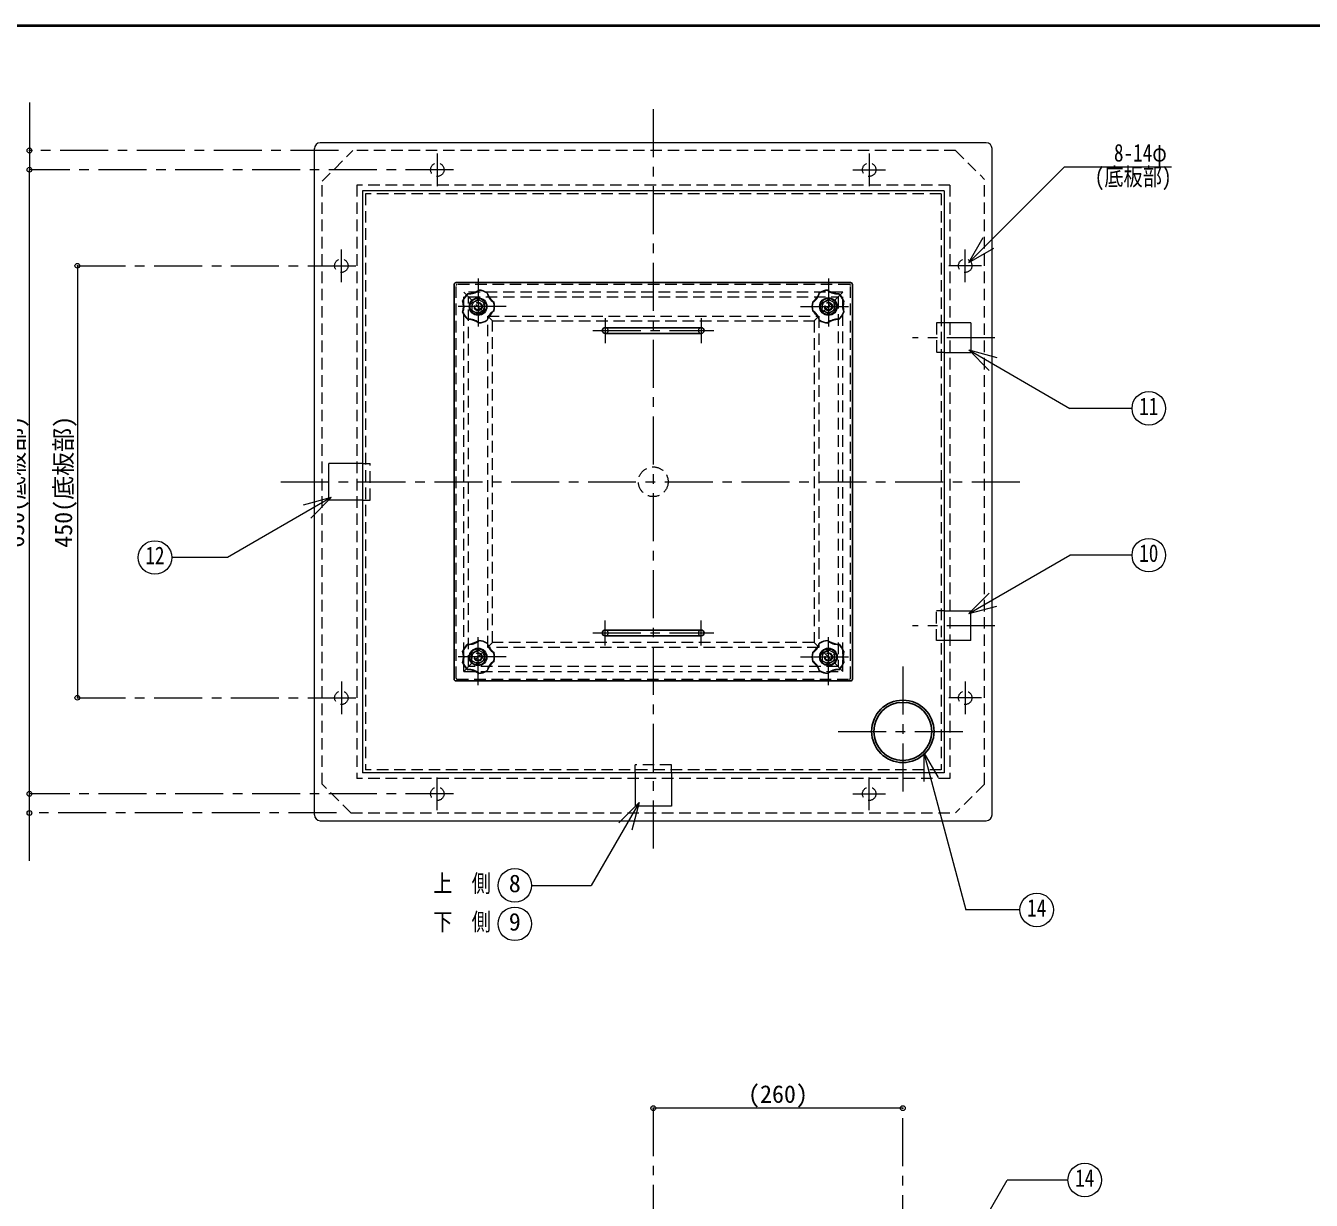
# Model space of a CAD drawing. Units: millimetres at full size, sheet at 1:10; some dimension numbers follow another scale. Extents: x -2123 to 1927, y -1358 to 1452.
# Drawn here: x -752 to 588, y 229 to 1452 of the extents above; entities that cross this region are included whole.
import ezdxf
from ezdxf.enums import TextEntityAlignment as Align

# ---------------------------------------------------------------- set-up
doc = ezdxf.new("R2010")
doc.units = ezdxf.units.MM
doc.header["$LTSCALE"] = 10
doc.header["$PDMODE"] = 32
doc.header["$PDSIZE"] = 5
doc.linetypes.add('CHAIN1', pattern=[8, 5, -1, 1, -1])
doc.linetypes.add('DASHED1', pattern=[1.8, 1.2, -0.6])
doc.layers.add('0-0', color=7, linetype='Continuous', lineweight=18)
doc.styles.add('ＭＳ ゴシック', font='')
doc.styles.get('ＭＳ ゴシック').set_extended_font_data('MS Gothic')

msp = doc.modelspace()

# ---------------------------------------------------------------- linework, layer by layer
at = {"layer": '0-0', "color": 1, "lineweight": 40}
msp.add_line((1927.2, 1451.91), (-2122.8, 1451.91), dxfattribs=at)
at = {"layer": '0-0', "color": 4, "lineweight": 9}
for p, q in [((-747.8, 1371.91), (-747.8, 1301.91)), ((249.2, 1329.91), (-444.8, 1329.91)), ((-450.8, 629.91), (-450.8, 1323.91)), ((255.2, 629.91), (255.2, 1323.91)), ((-747.8, 651.91), (-747.8, 1301.91)), ((-697.8, 1201.91), (-697.8, 751.91)), ((-747.8, 581.91), (-747.8, 651.91)), ((-444.8, 623.91), (249.2, 623.91)), ((162.2, 324.51), (-97.8, 324.51))]:
    msp.add_line(p, q, dxfattribs=at)
at = {"layer": '0-0', "color": 4, "linetype": 'CHAIN1', "lineweight": 9}
for p, q in [((-97.8, 1364.91), (-97.8, 588.91)), ((-425.8, 1321.91), (-747.8, 1321.91)), ((-322.8, 1318.91), (-322.8, 1284.91)), ((127.2, 1318.91), (127.2, 1284.91)), ((-305.8, 1301.91), (-747.8, 1301.91)), ((110.2, 1301.91), (144.2, 1301.91)), ((-422.8, 1184.91), (-422.8, 1218.91)), ((227.2, 1184.91), (227.2, 1218.91)), ((-697.8, 1201.91), (-405.8, 1201.91)), ((244.2, 1201.91), (210.2, 1201.91)), ((-280.3, 1188.61), (-280.3, 1130.21)), ((84.7, 1188.61), (84.7, 1130.21)), ((-251.1, 1159.41), (-309.5, 1159.41)), ((55.5, 1159.41), (113.9, 1159.41)), ((-147.8, 1147.41), (-147.8, 1121.41)), ((-47.8, 1147.41), (-47.8, 1121.41)), ((-160.8, 1134.41), (-34.8, 1134.41)), ((258.2, 1126.91), (172.2, 1126.91)), ((-485.8, 976.91), (290.2, 976.91)), ((-147.8, 806.41), (-147.8, 832.41)), ((-47.8, 806.41), (-47.8, 832.41)), ((-280.3, 765.21), (-280.3, 823.61)), ((-160.8, 819.41), (-34.8, 819.41)), ((84.7, 765.21), (84.7, 823.61)), ((258.2, 826.91), (172.2, 826.91)), ((-251.1, 794.41), (-309.5, 794.41)), ((55.5, 794.41), (113.9, 794.41)), ((162.2, 784.41), (162.2, 649.41)), ((-422.8, 768.91), (-422.8, 734.91)), ((227.2, 768.91), (227.2, 734.91)), ((-697.8, 751.91), (-405.8, 751.91)), ((244.2, 751.91), (210.2, 751.91)), ((94.7, 716.91), (229.7, 716.91)), ((-322.8, 634.91), (-322.8, 668.91)), ((127.2, 634.91), (127.2, 668.91)), ((-305.8, 651.91), (-747.8, 651.91)), ((110.2, 651.91), (144.2, 651.91)), ((-427.8, 631.91), (-747.8, 631.91)), ((-97.8, 324.51), (-97.8, -957.09)), ((162.2, 23.91), (162.2, 324.51))]:
    msp.add_line(p, q, dxfattribs=at)
at = {"layer": '0-0', "color": 4, "linetype": 'DASHED1', "lineweight": 9}
for p, q in [((217.2, 1321.91), (-410.8, 1321.91)), ((217.2, 1321.91), (247.2, 1291.91)), ((211.2, 1285.91), (-406.8, 1285.91)), ((-406.8, 1285.91), (-406.8, 667.91)), ((211.2, 1285.91), (211.2, 667.91)), ((247.2, 661.91), (247.2, 1291.91)), ((202.2, 1276.91), (202.2, 676.91)), ((-290.3, 784.41), (-290.3, 1169.41)), ((-290.3, 1169.41), (94.7, 1169.41)), ((-286.73, 1163.21), (-280.38, 1166.88)), ((-273.88, 1163.21), (-280.23, 1166.88)), ((78.27, 1163.21), (84.62, 1166.88)), ((91.12, 1163.21), (84.77, 1166.88)), ((94.7, 1169.41), (94.7, 784.41)), ((-286.8, 1163.08), (-286.8, 1155.75)), ((-286.73, 1155.62), (-280.38, 1151.95)), ((-280.23, 1151.95), (-273.88, 1155.62)), ((-273.8, 1155.75), (-273.8, 1163.08)), ((78.2, 1155.75), (78.2, 1163.08)), ((84.62, 1151.95), (78.27, 1155.62)), ((91.12, 1155.62), (84.77, 1151.95)), ((91.2, 1163.08), (91.2, 1155.75)), ((-270.3, 804.41), (-270.3, 1149.41)), ((-270.3, 1149.41), (74.7, 1149.41)), ((197.2, 1142.41), (197.2, 1111.41)), ((205.2, 1142.41), (197.2, 1142.41)), ((205.2, 1111.41), (197.2, 1111.41)), ((-400.8, 995.91), (-392.8, 995.91)), ((-392.8, 957.91), (-392.8, 995.91)), ((-400.8, 957.91), (-392.8, 957.91)), ((205.2, 842.41), (197.2, 842.41)), ((197.2, 811.41), (197.2, 842.41)), ((205.2, 811.41), (197.2, 811.41)), ((-286.8, 790.75), (-286.8, 798.08)), ((-286.73, 798.21), (-280.38, 801.88)), ((-286.73, 790.62), (-280.38, 786.95)), ((-280.23, 801.88), (-273.88, 798.21)), ((-273.88, 790.62), (-280.23, 786.95)), ((-273.8, 798.08), (-273.8, 790.75)), ((78.2, 798.08), (78.2, 790.75)), ((84.62, 801.88), (78.27, 798.21)), ((78.27, 790.62), (84.62, 786.95)), ((91.12, 798.21), (84.77, 801.88)), ((91.12, 790.62), (84.77, 786.95)), ((91.2, 790.75), (91.2, 798.08)), ((94.7, 784.41), (-290.3, 784.41)), ((202.2, 676.91), (-397.8, 676.91)), ((-78.8, 681.91), (-116.8, 681.91)), ((-116.8, 673.91), (-116.8, 681.91)), ((-78.8, 673.91), (-78.8, 681.91)), ((-412.8, 631.91), (-442.8, 661.91)), ((211.2, 667.91), (-406.8, 667.91)), ((247.2, 661.91), (217.2, 631.91)), ((-412.8, 631.91), (217.2, 631.91))]:
    msp.add_line(p, q, dxfattribs=at)
at = {"layer": '0-0'}
for p, q in [((205.2, 1279.91), (-400.8, 1279.91)), ((-400.8, 1279.91), (-400.8, 673.91)), ((205.2, 1279.91), (205.2, 673.91)), ((230.96, 1205.19), (245.96, 1231.18)), ((230.96, 1205.19), (256.94, 1220.19)), ((233.2, 1142.41), (205.2, 1142.41)), ((233.2, 1142.41), (233.2, 1111.41)), ((231.03, 1114.15), (260.01, 1106.38)), ((231.03, 1114.15), (252.24, 1092.93)), ((231.03, 1114.15), (336.28, 1053.38)), ((205.2, 1111.41), (233.2, 1111.41)), ((400.99, 1053.38), (336.28, 1053.38)), ((-435.8, 957.91), (-435.8, 995.91)), ((-400.8, 995.91), (-435.8, 995.91)), ((-433.45, 960.35), (-541.35, 898.05)), ((-433.45, 960.35), (-462.43, 952.58)), ((-433.45, 960.35), (-454.67, 939.13)), ((-400.8, 957.91), (-435.8, 957.91)), ((-541.35, 898.05), (-599.52, 898.05)), ((231.03, 839.68), (336.28, 900.45)), ((400.99, 900.45), (336.28, 900.45)), ((231.03, 839.68), (252.24, 860.89)), ((231.03, 839.68), (260.01, 847.44)), ((205.2, 842.41), (233.2, 842.41)), ((233.2, 811.41), (233.2, 842.41)), ((233.2, 811.41), (205.2, 811.41)), ((184.05, 694.71), (184.05, 664.71)), ((184.05, 694.71), (227.93, 530.98)), ((184.05, 694.71), (199.05, 668.73)), ((205.2, 673.91), (-400.8, 673.91)), ((-116.8, 673.91), (-116.8, 638.91)), ((-78.8, 673.91), (-78.8, 638.91)), ((-112.49, 642.85), (-162.38, 556.44)), ((-112.49, 642.85), (-133.7, 621.63)), ((-112.49, 642.85), (-120.25, 613.87)), ((-78.8, 638.91), (-116.8, 638.91)), ((-224.55, 556.44), (-162.38, 556.44)), ((284.25, 530.98), (227.93, 530.98)), ((190.74, 110.87), (270.86, 249.64)), ((334.29, 249.64), (270.86, 249.64))]:
    msp.add_line(p, q, dxfattribs=at)
at = {"layer": '0-0', "color": 5, "lineweight": 25}
for p, q in [((-305.3, 771.41), (-305.3, 1182.41)), ((-303.3, 1184.41), (107.7, 1184.41)), ((109.7, 771.41), (109.7, 1182.41)), ((-147.8, 1137.41), (-47.8, 1137.41)), ((-147.8, 1131.41), (-47.8, 1131.41)), ((-147.8, 822.41), (-47.8, 822.41)), ((-147.8, 816.41), (-47.8, 816.41)), ((-303.3, 769.41), (107.7, 769.41))]:
    msp.add_line(p, q, dxfattribs=at)
at = {"layer": '0-0', "linetype": 'DASHED1'}
for p, q in [((-303.3, 772.41), (-303.3, 1181.41)), ((106.7, 1182.41), (-302.3, 1182.41)), ((107.7, 772.41), (107.7, 1181.41)), ((-295.3, 1174.41), (-265.3, 1144.41)), ((-295.3, 779.41), (-295.3, 1174.41)), ((99.7, 1174.41), (-295.3, 1174.41)), ((99.7, 1174.41), (69.7, 1144.41)), ((99.7, 779.41), (99.7, 1174.41)), ((-265.3, 809.41), (-265.3, 1144.41)), ((-265.3, 1144.41), (69.7, 1144.41)), ((69.7, 1144.41), (69.7, 809.41)), ((-295.3, 779.41), (-265.3, 809.41)), ((69.7, 809.41), (-265.3, 809.41)), ((99.7, 779.41), (69.7, 809.41)), ((-295.3, 779.41), (99.7, 779.41)), ((-302.3, 771.41), (106.7, 771.41))]:
    msp.add_line(p, q, dxfattribs=at)
at = {"layer": '0-0', "color": 4, "linetype": 'DASHED1', "lineweight": 9}
for points in [[(-442.8, 661.91), (-442.8, 1289.91), (-410.8, 1321.91)], [(202.2, 1276.91), (-397.8, 1276.91), (-397.8, 676.91)], [(74.7, 1149.41), (74.7, 804.41), (-270.3, 804.41)]]:
    msp.add_lwpolyline(points, dxfattribs=at)
at = {"layer": '0-0'}
msp.add_lwpolyline([(230.96, 1205.19), (330.74, 1304.97), (442.19, 1304.97)], dxfattribs=at)
at = {"layer": '0-0', "color": 4, "linetype": 'DASHED1', "lineweight": 9}
for centre, radius in [((-322.8, 1301.91), 7), ((127.2, 1301.91), 7), ((-422.8, 1201.91), 7), ((227.2, 1201.91), 7), ((-280.3, 1159.41), 6.25), ((84.7, 1159.41), 6.25), ((-280.3, 1159.41), 4.25), ((-280.3, 1159.41), 4), ((-280.3, 1159.41), 3.5), ((84.7, 1159.41), 4.25), ((84.7, 1159.41), 4), ((84.7, 1159.41), 3.5), ((-97.8, 976.91), 15.5), ((-280.3, 794.41), 6.25), ((-280.3, 794.41), 4.25), ((-280.3, 794.41), 4), ((-280.3, 794.41), 3.5), ((84.7, 794.41), 6.25), ((84.7, 794.41), 4.25), ((84.7, 794.41), 4), ((84.7, 794.41), 3.5), ((-422.8, 751.91), 7), ((227.2, 751.91), 7), ((-322.8, 651.91), 7), ((127.2, 651.91), 7)]:
    msp.add_circle(centre, radius, dxfattribs=at)
at = {"layer": '0-0', "color": 4, "lineweight": 9}
for centre in [(-280.3, 1159.41), (84.7, 1159.41), (-280.3, 794.41), (84.7, 794.41)]:
    msp.add_circle(centre, 9.2, dxfattribs=at)
at = {"layer": '0-0'}
for centre, radius in [((-280.3, 1159.41), 8.4), ((84.7, 1159.41), 8.4), ((418.49, 1053.38), 17.5), ((-617.02, 898.05), 17.5), ((418.49, 900.45), 17.5), ((-280.3, 794.41), 8.4), ((84.7, 794.41), 8.4), ((-242.05, 556.44), 17.5), ((301.75, 530.98), 17.5), ((-242.05, 516.44), 17.5), ((351.79, 249.64), 17.5)]:
    msp.add_circle(centre, radius, dxfattribs=at)
at = {"layer": '0-0', "color": 5, "lineweight": 25}
for radius in [32.5, 30.25]:
    msp.add_circle((162.2, 716.91), radius, dxfattribs=at)
at = {"layer": '0-0', "color": 4, "lineweight": 9}
for centre, start, end in [((-444.8, 1323.91), 90, 180), ((249.2, 1323.91), 0, 90), ((-444.8, 629.91), 180, 270), ((249.2, 629.91), 270, 0)]:
    msp.add_arc(centre, 6, start, end, dxfattribs=at)
at = {"layer": '0-0', "color": 5, "lineweight": 25}
for centre, radius, start, end in [((-303.3, 1182.41), 2, 90, 180), ((107.7, 1182.41), 2, 0, 90), ((-147.8, 1134.41), 3, 90, 270), ((-47.8, 1134.41), 3, 270, 90), ((-147.8, 819.41), 3, 90, 270), ((-47.8, 819.41), 3, 270, 90), ((-303.3, 771.41), 2, 180, 270), ((107.7, 771.41), 2, 270, 0)]:
    msp.add_arc(centre, radius, start, end, dxfattribs=at)
at = {"layer": '0-0', "linetype": 'DASHED1'}
for centre, radius, start, end in [((-302.3, 1181.41), 1, 90, 180), ((106.7, 1181.41), 1, 0, 90), ((-147.8, 1134.41), 3, 270, 90), ((-47.8, 1134.41), 3, 90, 270), ((-147.8, 819.41), 3, 270, 90), ((-47.8, 819.41), 3, 90, 270), ((-302.3, 772.41), 1, 180, 270), ((106.7, 772.41), 1, 270, 0)]:
    msp.add_arc(centre, radius, start, end, dxfattribs=at)
at = {"layer": '0-0'}
for centre, radius, start, end in [((-319.56, 1159.41), 23.91, 345.41115, 14.58885), ((-280.3, 1159.41), 17.2, 128.5, 159.5), ((-280.3, 1159.41), 16.8, 128.5, 159.5), ((-292.43, 1196.75), 23.91, 273.41115, 302.58885), ((-289.45, 1187.57), 15.06, 265.0119, 310.9881), ((-280.3, 1159.41), 16.8, 56.5, 87.5), ((-280.3, 1159.41), 17.2, 56.5, 87.5), ((-256.35, 1176.81), 15.06, 193.0119, 238.9881), ((-248.54, 1182.49), 23.91, 201.41115, 230.58885), ((52.94, 1182.49), 23.91, 309.41115, 338.58885), ((60.75, 1176.81), 15.06, 301.0119, 346.9881), ((84.7, 1159.41), 17.2, 92.5, 123.5), ((84.7, 1159.41), 16.8, 92.5, 123.5), ((96.83, 1196.75), 23.91, 237.41115, 266.58885), ((93.85, 1187.57), 15.06, 229.0119, 274.9881), ((84.7, 1159.41), 16.8, 20.5, 51.5), ((84.7, 1159.41), 17.2, 20.5, 51.5), ((123.95, 1159.41), 23.91, 165.41115, 194.58885), ((-280.3, 1159.41), 17.2, 200.5, 231.5), ((-309.91, 1159.41), 15.06, 337.0119, 22.9881), ((-280.3, 1159.41), 16.8, 200.5, 231.5), ((-256.35, 1142.01), 15.06, 121.0119, 166.9881), ((-248.54, 1136.34), 23.91, 129.41115, 158.58885), ((-280.3, 1159.41), 16.8, 344.5, 15.5), ((-280.3, 1159.41), 17.2, 344.5, 15.5), ((84.7, 1159.41), 17.2, 164.5, 195.5), ((84.7, 1159.41), 16.8, 164.5, 195.5), ((52.94, 1136.34), 23.91, 21.41115, 50.58885), ((60.75, 1142.01), 15.06, 13.0119, 58.9881), ((84.7, 1159.41), 16.8, 308.5, 339.5), ((84.7, 1159.41), 17.2, 308.5, 339.5), ((114.3, 1159.41), 15.06, 157.0119, 202.9881), ((-292.43, 1122.08), 23.91, 57.41115, 86.58885), ((-289.45, 1131.26), 15.06, 49.0119, 94.9881), ((-280.3, 1159.41), 16.8, 272.5, 303.5), ((-280.3, 1159.41), 17.2, 272.5, 303.5), ((84.7, 1159.41), 17.2, 236.5, 267.5), ((84.7, 1159.41), 16.8, 236.5, 267.5), ((96.83, 1122.08), 23.91, 93.41115, 122.58885), ((93.85, 1131.26), 15.06, 85.0119, 130.9881), ((-280.3, 794.41), 17.2, 128.5, 159.5), ((-280.3, 794.41), 16.8, 128.5, 159.5), ((-292.43, 831.75), 23.91, 273.41115, 302.58885), ((-289.45, 822.57), 15.06, 265.0119, 310.9881), ((-280.3, 794.41), 16.8, 56.5, 87.5), ((-280.3, 794.41), 17.2, 56.5, 87.5), ((-256.35, 811.81), 15.06, 193.0119, 238.9881), ((-248.54, 817.49), 23.91, 201.41115, 230.58885), ((52.94, 817.49), 23.91, 309.41115, 338.58885), ((60.75, 811.81), 15.06, 301.0119, 346.9881), ((84.7, 794.41), 17.2, 92.5, 123.5), ((84.7, 794.41), 16.8, 92.5, 123.5), ((96.83, 831.75), 23.91, 237.41115, 266.58885), ((93.85, 822.57), 15.06, 229.0119, 274.9881), ((84.7, 794.41), 16.8, 20.5, 51.5), ((84.7, 794.41), 17.2, 20.5, 51.5), ((-319.56, 794.41), 23.91, 345.41115, 14.58885), ((-309.91, 794.41), 15.06, 337.0119, 22.9881), ((-280.3, 794.41), 16.8, 344.5, 15.5), ((-280.3, 794.41), 17.2, 344.5, 15.5), ((84.7, 794.41), 17.2, 164.5, 195.5), ((84.7, 794.41), 16.8, 164.5, 195.5), ((114.3, 794.41), 15.06, 157.0119, 202.9881), ((123.95, 794.41), 23.91, 165.41115, 194.58885), ((-280.3, 794.41), 17.2, 200.5, 231.5), ((-280.3, 794.41), 16.8, 200.5, 231.5), ((-292.43, 757.08), 23.91, 57.41115, 86.58885), ((-289.45, 766.26), 15.06, 49.0119, 94.9881), ((-280.3, 794.41), 16.8, 272.5, 303.5), ((-280.3, 794.41), 17.2, 272.5, 303.5), ((-256.35, 777.01), 15.06, 121.0119, 166.9881), ((-248.54, 771.34), 23.91, 129.41115, 158.58885), ((52.94, 771.34), 23.91, 21.41115, 50.58885), ((60.75, 777.01), 15.06, 13.0119, 58.9881), ((84.7, 794.41), 17.2, 236.5, 267.5), ((84.7, 794.41), 16.8, 236.5, 267.5), ((96.83, 757.08), 23.91, 93.41115, 122.58885), ((93.85, 766.26), 15.06, 85.0119, 130.9881), ((84.7, 794.41), 16.8, 308.5, 339.5), ((84.7, 794.41), 17.2, 308.5, 339.5)]:
    msp.add_arc(centre, radius, start, end, dxfattribs=at)
at = {"layer": '0-0', "color": 4, "linetype": 'DASHED1', "lineweight": 9}
for centre, start, end in [((-280.3, 1166.75), 60, 120), ((84.7, 1166.75), 60, 120), ((-286.65, 1163.08), 120, 180), ((-286.65, 1155.75), 180, 240), ((-280.3, 1152.08), 240, 300), ((-273.95, 1163.08), 0, 60), ((-273.95, 1155.75), 300, 360), ((78.35, 1163.08), 120, 180), ((78.35, 1155.75), 180, 240), ((84.7, 1152.08), 240, 300), ((91.05, 1163.08), 0, 60), ((91.05, 1155.75), 300, 0), ((-286.65, 798.08), 120, 180), ((-286.65, 790.75), 180, 240), ((-280.3, 801.75), 60, 120), ((-273.95, 798.08), 0, 60), ((-273.95, 790.75), 300, 0), ((78.35, 798.08), 120, 180), ((78.35, 790.75), 180, 240), ((84.7, 801.75), 60, 120), ((91.05, 798.08), 0, 60), ((91.05, 790.75), 300, 0), ((-280.3, 787.08), 240, 300), ((84.7, 787.08), 240, 300)]:
    msp.add_arc(centre, 0.15, start, end, dxfattribs=at)
at = {"layer": '0-0', "color": 1}
for p in [(-747.8, 1321.91), (-747.8, 1301.91), (-697.8, 1201.91), (-697.8, 751.91), (-747.8, 651.91), (-747.8, 631.91), (-97.8, 324.51), (162.2, 324.51)]:
    msp.add_point(p, dxfattribs=at)

# ---------------------------------------------------------------- texts
at = {"layer": '0-0', "style": 'ＭＳ ゴシック', "width": 0.8}
for s, p in [('8-14φ', (382.19, 1304.97)), ('(底板部)', (362.19, 1279.97)), ('11', (408.49, 1040.88)), ('10', (408.49, 887.95)), ('12', (-627.02, 885.55)), ('上\u3000側', (-327.05, 543.94)), ('14', (291.75, 518.48)), ('下\u3000側', (-327.05, 503.94)), ('14', (341.79, 237.14))]:
    msp.add_text(s, height=18.33, dxfattribs=at).set_placement(p, align=Align.BOTTOM_LEFT)
at = {"layer": '0-0', "style": 'ＭＳ ゴシック'}
for s, p in [('650(底板部)', (-747.8, 908.16)), ('450(底板部)', (-697.8, 908.16))]:
    msp.add_text(s, height=18.33, rotation=90, dxfattribs=at).set_placement(p, align=Align.BOTTOM_LEFT)
for s, p in [('8', (-248.3, 543.94)), ('9', (-248.3, 503.94)), ('(260)', (0.95, 324.51))]:
    msp.add_text(s, height=18.33, dxfattribs=at).set_placement(p, align=Align.BOTTOM_LEFT)

doc.saveas('drawing.dxf')
